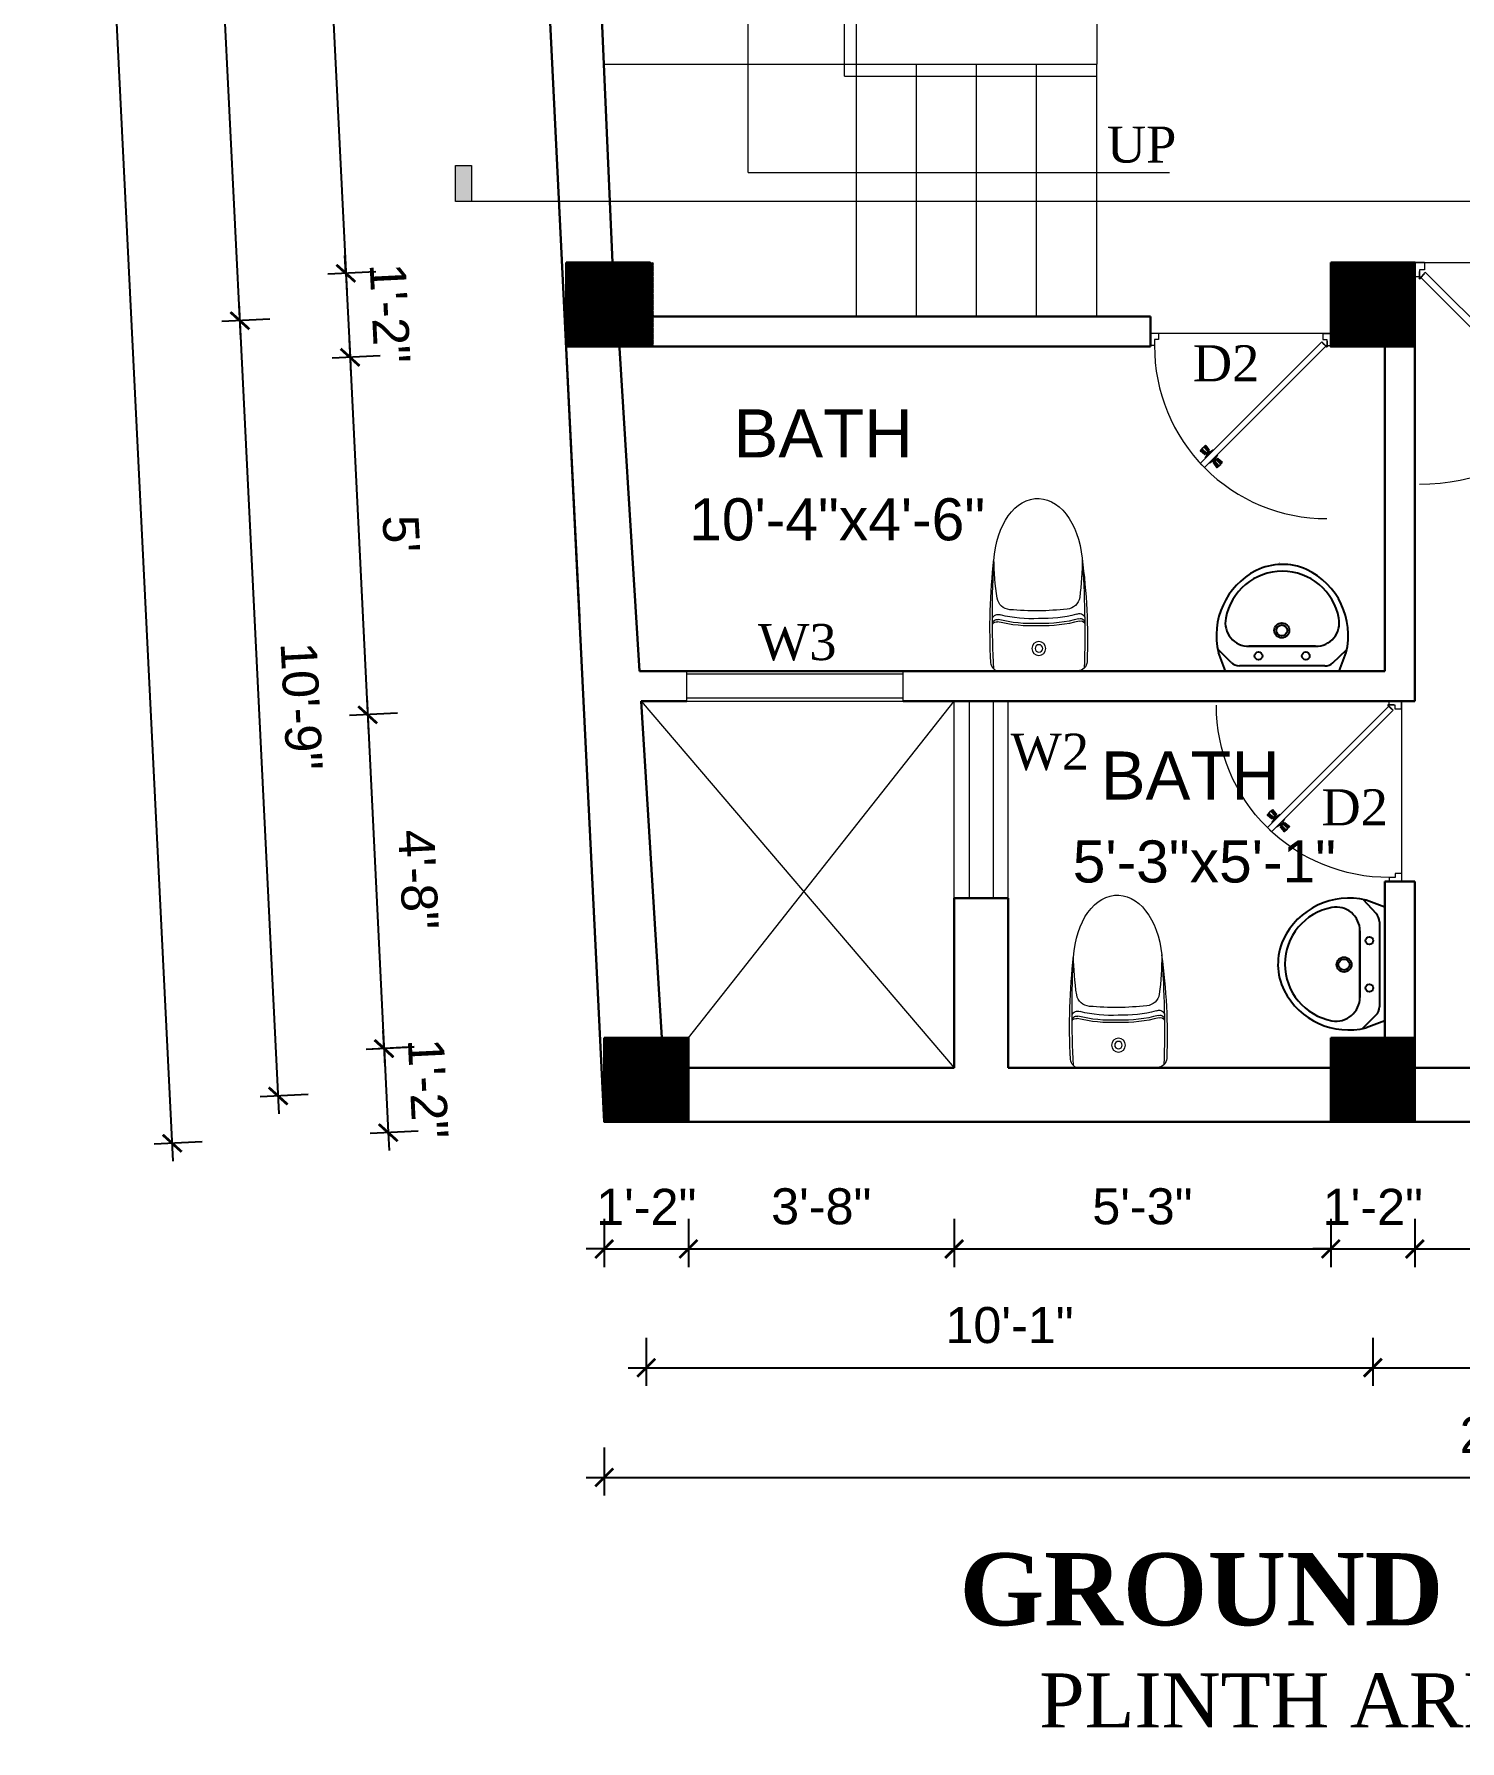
# Model space of a CAD drawing. Header units: inches. Extents: x -4737 to 13205, y 2479 to 13285.
# Drawn here: x -3061.7 to -2824.5, y 10623.5 to 10907.5 of the extents above; entities that cross this region are included whole.
import ezdxf
from ezdxf.enums import TextEntityAlignment as Align

# ---------------------------------------------------------------- set-up
doc = ezdxf.new("R2010")
doc.units = ezdxf.units.IN
doc.header["$MEASUREMENT"] = 0
doc.linetypes.add('HIDDEN2', pattern=[0.1875, 0.125, -0.0625])
for name, color, linetype, lineweight in [('A-FURN', 9, 'Continuous', 5), ('Door', 205, 'Continuous', 13), ('hatch-.09', 8, 'Continuous', 9), ('Label', 7, 'Continuous', 13), ('ns_DIMS', 1, 'Continuous', 0), ('ns_DIMS @ 1', 1, 'Continuous', 0), ('ns_TEXT', 7, 'Continuous', 13), ('PUERTAS', 7, 'Continuous', 9), ('stair', 201, 'Continuous', 13), ('Text', 7, 'Continuous', 13), ('WALL', 12, 'Continuous', 30), ('wall2', 1, 'Continuous', 15), ('windoow', 4, 'Continuous', 5)]:
    doc.layers.add(name, color=color, linetype=linetype, lineweight=lineweight)
doc.layers.add('furniture', color=253, linetype='Continuous')
doc.styles.add('arial 1000', font='arial.ttf')
doc.styles.add('dim', font='arial.ttf', dxfattribs={"height": 7})
doc.styles.get("Standard").update_dxf_attribs({"font": 'arial.ttf'})
doc.styles.add('Tahoma', font='tahoma.ttf')
doc.dimstyles.new("1-8'", dxfattribs={"dimtxt": 6, "dimasz": 3, "dimexe": 3, "dimexo": 6, "dimgap": 4, "dimtad": 1, "dimdec": 0, "dimzin": 0, "dimdsep": 46, "dimlunit": 4, "dimtxsty": 'arial 1000', "dimblk": 'ARCHTICK', "dimcen": 8, "dimdle": 3, "dimclrt": 7, "dimazin": 0, "dimtfac": 1, "dimtdec": 0, "dimtix": 1, "dimtmove": 2, "dimatfit": 3, "dimfxl": 5, "dimfxlon": 1, "dimarcsym": 0})

# ---------------------------------------------------------------- blocks, each defined once
blk = doc.blocks.new('2ft6in')
at = {"layer": 'PUERTAS', "color": 2}
for p, q in [((0.84, 2.1), (21.02, 22.28)), ((21.71, 21.6), (1.47, 1.37)), ((18.33, 21.76), (18.31, 21.77)), ((21.71, 21.6), (21.02, 22.28)), ((21.18, 18.9), (21.2, 18.89)), ((0, 2), (0, 0)), ((0.6, 2), (0, 2)), ((1.33, 0), (0, 0)), ((0.6, 1.26), (0.6, 2.04)), ((0.67, 1.26), (0.6, 1.26)), ((0.67, 1.26), (0.67, 2.01)), ((0.67, 1), (0.67, 1.26)), ((1.33, 1), (0.67, 1)), ((1.31, 1.53), (0.79, 2.06)), ((1.36, 1.58), (0.81, 2.12)), ((1.36, 1.58), (1.31, 1.53)), ((1.47, 1.37), (1.31, 1.53)), ((1.33, 0), (1.33, 1)), ((28.67, 0), (28.67, 1)), ((28.67, 1), (29.33, 1)), ((28.67, 0), (30, 0)), ((29.33, 1), (29.33, 2)), ((29.33, 2), (30, 2)), ((30, 0), (30, 2))]:
    blk.add_line(p, q, dxfattribs=at)
at = {"layer": 'PUERTAS', "color": 8}
for p, q in [((18.81, 20.78), (18.04, 21.4)), ((18.86, 20.83), (18.08, 21.46)), ((18.95, 20.92), (18.2, 21.58)), ((18.44, 21.9), (18.31, 21.77)), ((19.07, 21.03), (18.34, 21.72)), ((18.44, 21.9), (18.56, 22.02)), ((18.58, 22.01), (18.56, 22.02)), ((19.3, 21.26), (18.61, 22)), ((19.42, 21.38), (18.75, 22.14)), ((19.51, 21.48), (18.88, 22.26)), ((18.91, 20.27), (19.19, 20.69)), ((19.55, 21.53), (18.93, 22.3)), ((19.13, 20.8), (19.03, 20.9)), ((19.15, 20.82), (19.05, 20.92)), ((19.09, 20.44), (19.25, 20.76)), ((19.19, 20.87), (19.1, 20.96)), ((19.25, 20.93), (19.16, 21.02)), ((19.28, 20.63), (19.32, 20.83)), ((19.4, 21.08), (19.31, 21.17)), ((19.47, 21.15), (19.38, 21.24)), ((19.43, 20.78), (19.4, 20.9)), ((19.51, 21.19), (19.42, 21.28)), ((19.55, 20.91), (19.43, 20.94)), ((19.53, 21.21), (19.44, 21.3)), ((19.7, 21.06), (19.51, 21.01)), ((19.89, 21.24), (19.58, 21.08)), ((20.07, 21.42), (19.64, 21.15)), ((20.06, 19.85), (20.25, 19.9)), ((20.21, 20), (20.33, 19.97)), ((20.33, 20.13), (20.36, 20.01)), ((20.48, 20.28), (20.44, 20.08)), ((20.5, 19.98), (20.6, 19.89)), ((20.67, 20.47), (20.51, 20.15)), ((20.85, 20.64), (20.57, 20.22)), ((20.57, 20.04), (20.66, 19.95)), ((20.61, 20.09), (20.7, 19.99)), ((20.63, 20.11), (20.72, 20.01)), ((20.81, 19.99), (21.56, 19.33)), ((20.9, 20.08), (21.68, 19.45)), ((20.95, 20.13), (21.72, 19.51)), ((19.69, 19.49), (20.12, 19.76)), ((19.87, 19.67), (20.18, 19.83)), ((20.21, 19.38), (20.83, 18.61)), ((20.23, 19.7), (20.32, 19.61)), ((20.25, 19.72), (20.34, 19.63)), ((20.25, 19.43), (20.88, 18.65)), ((20.29, 19.76), (20.38, 19.67)), ((20.34, 19.53), (21, 18.77)), ((20.36, 19.83), (20.45, 19.74)), ((20.46, 19.64), (21.14, 18.91)), ((20.69, 19.87), (21.42, 19.19)), ((21.32, 19.01), (21.2, 18.89)), ((21.32, 19.01), (21.44, 19.14)), ((21.43, 19.15), (21.44, 19.14)), ((0, 0), (30, 0))]:
    blk.add_line(p, q, dxfattribs=at)
at = {"layer": 'PUERTAS', "color": 1}
for p, q in [((18.06, 21.44), (18.48, 21.86)), ((18.74, 20.79), (18.06, 21.34)), ((18.08, 21.51), (18.45, 21.88)), ((18.11, 21.49), (18.08, 21.51)), ((18.82, 22.25), (18.45, 21.88)), ((18.9, 22.28), (18.48, 21.86)), ((18.84, 22.23), (18.82, 22.25)), ((18.83, 20.8), (19.18, 21.15)), ((18.84, 20.21), (19.1, 20.6)), ((18.85, 20.11), (18.84, 20.12)), ((18.92, 20.89), (18.93, 20.88)), ((19.54, 21.59), (18.99, 22.27)), ((19.02, 20.88), (19.24, 21.1)), ((19.12, 20.8), (19.03, 20.89)), ((19.1, 20.7), (19.11, 20.69)), ((19.1, 20.6), (19.1, 20.6)), ((19.11, 20.79), (19.33, 21.01)), ((19.54, 21.5), (19.18, 21.15)), ((19.45, 21.31), (19.24, 21.1)), ((19.55, 21.22), (19.33, 21.01)), ((19.45, 21.41), (19.45, 21.41)), ((19.54, 21.22), (19.45, 21.31)), ((19.64, 21.23), (19.64, 21.23)), ((19.74, 21.24), (19.73, 21.23)), ((20.12, 21.49), (19.74, 21.24)), ((20.21, 19.69), (20.43, 19.9)), ((20.22, 21.48), (20.22, 21.49)), ((20.65, 20.12), (20.43, 19.9)), ((20.74, 20.03), (20.52, 19.81)), ((20.93, 20.11), (20.57, 19.76)), ((20.64, 20.11), (20.73, 20.02)), ((20.66, 20.31), (20.65, 20.31)), ((20.65, 20.21), (20.65, 20.22)), ((20.91, 20.7), (20.66, 20.31)), ((20.84, 20.02), (20.83, 20.03)), ((20.91, 20.8), (20.91, 20.79)), ((21.02, 20.12), (21.7, 19.57)), ((19.53, 19.43), (19.54, 19.42)), ((19.64, 19.42), (20.02, 19.67)), ((20.02, 19.67), (20.03, 19.68)), ((20.12, 19.68), (20.12, 19.68)), ((20.22, 19.41), (20.57, 19.76)), ((20.22, 19.69), (20.31, 19.6)), ((20.22, 19.32), (20.76, 18.64)), ((20.31, 19.6), (20.52, 19.81)), ((20.31, 19.5), (20.31, 19.5)), ((20.86, 18.63), (21.28, 19.05)), ((20.91, 18.68), (20.94, 18.66)), ((20.94, 18.66), (21.31, 19.03)), ((21.7, 19.47), (21.28, 19.05)), ((21.67, 19.4), (21.31, 19.03)), ((21.65, 19.42), (21.67, 19.4))]:
    blk.add_line(p, q, dxfattribs=at)
at = {"layer": 'PUERTAS', "color": 2}
for radius in [0.129, 0.0627]:
    blk.add_circle((0.68, 2.14), radius, dxfattribs=at)
at = {"layer": 'PUERTAS', "color": 8}
blk.add_arc((0.68, 2.14), 28.65, 359.7285, 90.0333, dxfattribs=at)
at = {"layer": 'PUERTAS', "color": 1}
for centre, start, end in [((18.78, 20.84), 231.0764, 315), ((18.89, 20.16), 135, 225), ((18.94, 22.23), 38.9236, 135), ((18.97, 20.93), 225, 315), ((19.16, 20.74), 135, 219.7428), ((19.06, 20.65), 315, 39.7428), ((19.4, 21.36), 315, 45), ((19.49, 21.55), 315, 38.9236), ((19.6, 21.18), 50.2572, 135), ((19.68, 21.28), 230.2572, 315), ((20.17, 21.44), 45, 135), ((20.7, 20.26), 135, 219.7428), ((20.6, 20.17), 315, 39.7428), ((20.78, 19.98), 45, 135), ((20.87, 20.75), 315, 45), ((20.98, 20.07), 51.0764, 135), ((19.59, 19.47), 225, 315), ((20.07, 19.63), 50.2572, 135), ((20.16, 19.73), 230.2572, 315), ((20.27, 19.36), 135, 218.9236), ((20.35, 19.55), 135, 225), ((20.82, 18.68), 218.9236, 315), ((21.65, 19.52), 315, 51.0764)]:
    blk.add_arc(centre, 0.0667, start, end, dxfattribs=at)
blk = doc.blocks.new('*U33')
at = {"color": 3, "xscale": -1}
blk.add_blockref('2ft6in', (42, 0), dxfattribs=at)
blk = doc.blocks.new('3ft')
at = {"layer": 'PUERTAS', "color": 2}
for p, q in [((1.01, 2.52), (25.23, 26.74)), ((26.05, 25.92), (1.77, 1.64)), ((21.99, 26.11), (21.98, 26.13)), ((26.05, 25.92), (25.23, 26.74)), ((25.42, 22.68), (25.43, 22.67)), ((0, 2.4), (0, 0)), ((0.72, 2.4), (0, 2.4)), ((1.6, 0), (0, 0)), ((0.72, 1.52), (0.72, 2.44)), ((0.8, 1.52), (0.72, 1.52)), ((0.8, 1.52), (0.8, 2.41)), ((0.8, 1.2), (0.8, 1.52)), ((1.6, 1.2), (0.8, 1.2)), ((1.57, 1.84), (0.94, 2.47)), ((1.63, 1.89), (0.97, 2.55)), ((1.63, 1.89), (1.57, 1.84)), ((1.77, 1.64), (1.57, 1.84)), ((1.6, 0), (1.6, 1.2)), ((34.4, 0), (34.4, 1.2)), ((34.4, 1.2), (35.2, 1.2)), ((34.4, 0), (36, 0)), ((35.2, 1.2), (35.2, 2.4)), ((35.2, 2.4), (36, 2.4)), ((36, 0), (36, 2.4))]:
    blk.add_line(p, q, dxfattribs=at)
at = {"layer": 'PUERTAS', "color": 8}
for p, q in [((22.57, 24.94), (21.65, 25.68)), ((22.63, 24.99), (21.69, 25.75)), ((22.74, 25.1), (21.84, 25.9)), ((22.13, 26.28), (21.98, 26.13)), ((22.88, 25.24), (22.01, 26.06)), ((22.13, 26.28), (22.27, 26.42)), ((22.29, 26.41), (22.27, 26.42)), ((23.16, 25.52), (22.34, 26.39)), ((23.3, 25.66), (22.5, 26.56)), ((23.41, 25.77), (22.65, 26.71)), ((23.46, 25.83), (22.72, 26.75)), ((23.44, 25.45), (23.33, 25.56)), ((24.08, 25.71), (23.57, 25.38)), ((22.69, 24.32), (23.02, 24.83)), ((22.95, 24.96), (22.84, 25.07)), ((22.98, 24.99), (22.86, 25.1)), ((23.03, 25.04), (22.91, 25.15)), ((22.91, 24.53), (23.1, 24.91)), ((23.11, 25.12), (22.99, 25.23)), ((23.13, 24.76), (23.18, 24.99)), ((23.28, 25.3), (23.17, 25.41)), ((23.36, 25.37), (23.25, 25.49)), ((23.31, 24.94), (23.28, 25.08)), ((23.41, 25.43), (23.3, 25.54)), ((23.46, 25.09), (23.32, 25.13)), ((23.64, 25.27), (23.41, 25.22)), ((23.87, 25.49), (23.49, 25.3)), ((23.63, 23.38), (24.14, 23.72)), ((23.84, 23.6), (24.22, 23.79)), ((24.07, 23.82), (24.3, 23.88)), ((24.25, 24), (24.39, 23.97)), ((24.25, 23.26), (24.99, 22.34)), ((24.27, 23.64), (24.38, 23.53)), ((24.3, 23.67), (24.41, 23.56)), ((24.3, 23.32), (25.06, 22.38)), ((24.35, 23.72), (24.46, 23.61)), ((24.4, 24.15), (24.43, 24.01)), ((24.41, 23.43), (25.2, 22.53)), ((24.43, 23.8), (24.54, 23.69)), ((24.58, 24.33), (24.52, 24.1)), ((24.55, 23.57), (25.37, 22.7)), ((24.6, 23.97), (24.72, 23.86)), ((24.8, 24.56), (24.61, 24.18)), ((25.02, 24.77), (24.68, 24.26)), ((24.68, 24.05), (24.79, 23.94)), ((24.73, 24.1), (24.85, 23.99)), ((24.76, 24.13), (24.87, 24.02)), ((24.83, 23.85), (25.7, 23.03)), ((24.97, 23.99), (25.87, 23.2)), ((25.08, 24.1), (26.02, 23.34)), ((25.14, 24.15), (26.06, 23.41)), ((25.58, 22.82), (25.43, 22.67)), ((25.58, 22.82), (25.73, 22.97)), ((25.72, 22.98), (25.73, 22.97)), ((0, 0), (36, 0))]:
    blk.add_line(p, q, dxfattribs=at)
at = {"layer": 'PUERTAS', "color": 1}
for p, q in [((21.67, 25.73), (22.17, 26.23)), ((22.49, 24.95), (21.67, 25.61)), ((21.7, 25.82), (22.14, 26.26)), ((21.73, 25.79), (21.7, 25.82)), ((22.58, 26.7), (22.14, 26.26)), ((22.67, 26.73), (22.17, 26.23)), ((22.61, 26.67), (22.58, 26.7)), ((23.45, 25.91), (22.79, 26.73)), ((23.44, 25.81), (23.02, 25.38)), ((23.34, 25.58), (23.08, 25.32)), ((23.33, 25.7), (23.34, 25.69)), ((23.45, 25.46), (23.33, 25.57)), ((24.15, 25.79), (23.68, 25.48)), ((24.27, 25.78), (24.26, 25.79)), ((22.6, 24.96), (23.02, 25.38)), ((22.61, 24.25), (22.92, 24.72)), ((22.62, 24.13), (22.61, 24.14)), ((22.7, 25.07), (22.71, 25.06)), ((22.82, 25.06), (23.08, 25.32)), ((22.94, 24.95), (22.83, 25.07)), ((22.92, 24.72), (22.92, 24.72)), ((22.93, 24.94), (23.19, 25.21)), ((22.93, 24.84), (22.93, 24.83)), ((23.46, 25.47), (23.19, 25.21)), ((23.44, 23.31), (23.45, 23.3)), ((23.56, 23.3), (24.03, 23.61)), ((23.57, 25.47), (23.57, 25.47)), ((23.68, 25.48), (23.68, 25.48)), ((24.03, 23.61), (24.03, 23.62)), ((24.14, 23.62), (24.14, 23.62)), ((24.25, 23.62), (24.51, 23.89)), ((24.26, 23.29), (24.69, 23.71)), ((24.26, 23.63), (24.37, 23.52)), ((24.26, 23.18), (24.92, 22.37)), ((24.37, 23.52), (24.63, 23.77)), ((24.37, 23.4), (24.37, 23.4)), ((24.78, 24.15), (24.51, 23.89)), ((24.89, 24.03), (24.63, 23.77)), ((25.11, 24.14), (24.69, 23.71)), ((24.77, 24.14), (24.88, 24.03)), ((24.79, 24.38), (24.78, 24.37)), ((24.78, 24.26), (24.78, 24.26)), ((25.1, 24.84), (24.79, 24.38)), ((25, 24.03), (25, 24.03)), ((25.04, 22.36), (25.54, 22.86)), ((25.09, 24.96), (25.1, 24.95)), ((25.13, 22.39), (25.57, 22.83)), ((25.22, 24.14), (26.03, 23.48)), ((26.04, 23.37), (25.54, 22.86)), ((26.01, 23.27), (25.57, 22.83)), ((25.98, 23.3), (26.01, 23.27)), ((25.1, 22.42), (25.13, 22.39))]:
    blk.add_line(p, q, dxfattribs=at)
at = {"layer": 'PUERTAS', "color": 2}
for radius in [0.155, 0.0752]:
    blk.add_circle((0.82, 2.56), radius, dxfattribs=at)
at = {"layer": 'PUERTAS', "color": 8}
blk.add_arc((0.82, 2.56), 34.38, 359.7285, 90.0333, dxfattribs=at)
at = {"layer": 'PUERTAS', "color": 1}
for centre, start, end in [((22.73, 26.68), 38.9236, 135), ((23.28, 25.63), 315, 45), ((23.39, 25.86), 315, 38.9236), ((24.2, 25.73), 45, 135), ((22.54, 25.01), 231.0764, 315), ((22.67, 24.2), 135, 225), ((22.77, 25.12), 225, 315), ((22.99, 24.89), 135, 219.7428), ((22.87, 24.78), 315, 39.7428), ((23.51, 23.36), 225, 315), ((23.51, 25.41), 50.2572, 135), ((23.62, 25.53), 230.2572, 315), ((24.09, 23.56), 50.2572, 135), ((24.2, 23.68), 230.2572, 315), ((24.32, 23.23), 135, 218.9236), ((24.42, 23.46), 135, 225), ((24.84, 24.31), 135, 219.7428), ((24.72, 24.21), 315, 39.7428), ((24.94, 23.98), 45, 135), ((25.04, 24.89), 315, 45), ((25.17, 24.08), 51.0764, 135), ((25.98, 23.42), 315, 51.0764), ((24.98, 22.42), 218.9236, 315)]:
    blk.add_arc(centre, 0.08, start, end, dxfattribs=at)
blk = doc.blocks.new('*U36')
at = {"color": 3}
blk.add_blockref('3ft', (0, 0), dxfattribs=at)
blk = doc.blocks.new('A$C2BC6131C')
at = {"layer": 'A-FURN', "color": 8}
for p in [(0, 163.5), (0, -163.5)]:
    blk.add_line(p, (0, 0), dxfattribs=at)
for radius in [29.6, 16.1]:
    blk.add_circle((95.9, 0), radius, dxfattribs=at)
for centre, radius, start, end in [((40, 163.5), 40, 92.59988, 180), ((197, -4116.4), 4311.6, 86.30057, 92.47118), ((155.1, -2371.3), 2577.4, 82.86641, 92.59988), ((793.4, 23.7), 602, 165.61847, 182.25332), ((201.9, 176.4), 18.8, 342.35932, 95.93155), ((192.7, 178.4), 18.2, 343.38126, 66.47238), ((793.4, 23.7), 592, 165.61847, 182.25332), ((773.9, 23.7), 552, 165.61847, 182.45753), ((217.8, 172), 24.1, 332.20328, 71.94045), ((320.7, 115.7), 60, 100.47011, 174.60795), ((468.5, -913.5), 1099.7, 89.65189, 98.29697), ((1633.1, -8.2), 1378.2, 174.60795, 179.65911), ((1633.1, 8.2), 1378.2, 180.34089, 185.39205), ((793.4, -23.7), 602, 177.74668, 194.38153), ((793.4, -23.7), 592, 177.74668, 194.38153), ((773.9, -23.7), 552, 177.54247, 194.38153), ((320.7, -115.7), 60, 185.39205, 259.52989), ((40, -163.5), 40, 180, 267.40012), ((197, 4116.4), 4311.6, 267.52882, 273.69943), ((155.1, 2371.3), 2577.4, 267.40012, 277.13359), ((201.9, -176.4), 18.8, 264.06845, 17.64068), ((192.7, -178.4), 18.2, 293.52762, 16.61874), ((217.8, -172), 24.1, 288.05955, 27.79672), ((468.5, 913.5), 1099.7, 261.70303, 270.34811)]:
    blk.add_arc(centre, radius, start, end, dxfattribs=at)
blk.add_ellipse((440.7, 0), major_axis=(-289.3, 0), ratio=0.648116, start_param=1.570796, end_param=4.592942, dxfattribs=at)
blk = doc.blocks.new('A$C2C8E2855')
at = {"color": 3}
for p, q in [((49.5, -117.7), (20, -196.2)), ((530.2, -117.7), (49.5, -117.7)), ((52.4, -117.7), (529.2, -117.7)), ((110.9, -140.2), (470.9, -140.2)), ((530.2, -117.7), (559.7, -196.2)), ((76.7, -153.7), (18.7, -208.2)), ((506.5, -155.1), (563.4, -212.8)), ((149.1, -222.9), (431, -222.9)), ((431, -222.9), (149.1, -222.9))]:
    blk.add_line(p, q, dxfattribs=at)
for centre, radius in [((190.8, -182.7), 16.3), ((390.8, -182.7), 16.3), ((292.2, -290.1), 31.6), ((292.2, -290.1), 23)]:
    blk.add_circle(centre, radius, dxfattribs=at)
for centre, radius, start, end in [((110.9, -190.2), 50, 90, 133.18096), ((470.9, -190.2), 50, 44.56072, 90), ((318.3, -269.6), 307.1, 166.17513, 244.72963), ((261.4, -269.6), 307.1, 297.06391, 13.82487), ((149.1, -322.9), 100, 90, 190.56023), ((431, -322.9), 100, 349.43977, 90), ((290.1, -296.6), 243.4, 190.56023, 349.43977), ((289.7, -319.1), 250.2, 245.80711, 296.46282), ((318.3, -269.6), 307.1, 266.58899, 266.59358)]:
    blk.add_arc(centre, radius, start, end, dxfattribs=at)
at = {"color": 3, "width": 0.8, "flags": 9}
for tag in ['XSIZE', 'YSIZE']:
    blk.add_attdef(tag, (289.9, -117.7), '', height=0.5, dxfattribs=at)
blk = doc.blocks.new('*U32')
at = {"color": 3}
blk.add_blockref('2ft6in', (0, 0), dxfattribs=at)
blk = doc.blocks.new('_ArchTick')
at = {"color": 0, "const_width": 0.15}
blk.add_lwpolyline([(-0.5, -0.5), (0.5, 0.5)], dxfattribs=at)
blk = doc.blocks.new('*D861')
at = {"layer": 'Defpoints', "color": 0, "transparency": 16777216}
for p in [(-2966.86, 10726.48), (-2952.86, 10726.48), (-2952.86, 10705.34)]:
    blk.add_point(p, dxfattribs=at)
at = {"layer": 'ns_DIMS', "color": 0, "lineweight": -2, "transparency": 16777216}
for p, q in [((-2966.86, 10710.34), (-2966.86, 10702.34)), ((-2952.86, 10710.34), (-2952.86, 10702.34)), ((-2966.86, 10705.34), (-2969.86, 10705.34)), ((-2966.86, 10705.34), (-2952.86, 10705.34)), ((-2952.86, 10705.34), (-2949.86, 10705.34))]:
    blk.add_line(p, q, dxfattribs=at)
at = {"layer": 'ns_DIMS', "color": 0, "lineweight": -2, "transparency": 16777216, "xscale": 3, "yscale": 3, "zscale": 3}
blk.add_blockref('_ArchTick', (-2966.86, 10705.34), dxfattribs=at)
at = {"layer": 'ns_DIMS', "color": 0, "lineweight": -2, "transparency": 16777216, "xscale": 3, "yscale": 3, "zscale": 3, "rotation": 180}
blk.add_blockref('_ArchTick', (-2952.86, 10705.34), dxfattribs=at)
at = {"layer": 'ns_DIMS', "color": 7, "transparency": 16777216, "insert": (-2959.86, 10712.35), "char_height": 6, "attachment_point": 5, "style": 'arial 1000'}
blk.add_mtext('1\'-2"', dxfattribs=at)
blk = doc.blocks.new('*D862')
at = {"layer": 'Defpoints', "color": 0, "transparency": 16777216}
for p in [(-2952.86, 10726.48), (-2908.62, 10726.48), (-2908.62, 10705.34)]:
    blk.add_point(p, dxfattribs=at)
at = {"layer": 'ns_DIMS', "color": 0, "lineweight": -2, "transparency": 16777216}
for p, q in [((-2952.86, 10710.34), (-2952.86, 10702.34)), ((-2908.62, 10710.34), (-2908.62, 10702.34)), ((-2955.86, 10705.34), (-2905.62, 10705.34))]:
    blk.add_line(p, q, dxfattribs=at)
at = {"layer": 'ns_DIMS', "color": 0, "lineweight": -2, "transparency": 16777216, "xscale": 3, "yscale": 3, "zscale": 3, "rotation": 180}
blk.add_blockref('_ArchTick', (-2952.86, 10705.34), dxfattribs=at)
at = {"layer": 'ns_DIMS', "color": 0, "lineweight": -2, "transparency": 16777216, "xscale": 3, "yscale": 3, "zscale": 3}
blk.add_blockref('_ArchTick', (-2908.62, 10705.34), dxfattribs=at)
at = {"layer": 'ns_DIMS', "color": 7, "transparency": 16777216, "insert": (-2930.74, 10712.4), "char_height": 6, "attachment_point": 5, "style": 'arial 1000'}
blk.add_mtext('3\'-8"', dxfattribs=at)
blk = doc.blocks.new('*D863')
at = {"layer": 'Defpoints', "color": 0, "transparency": 16777216}
for p in [(-2908.62, 10726.48), (-2845.95, 10726.48), (-2845.95, 10705.34)]:
    blk.add_point(p, dxfattribs=at)
at = {"layer": 'ns_DIMS', "color": 0, "lineweight": -2, "transparency": 16777216}
for p, q in [((-2908.62, 10710.34), (-2908.62, 10702.34)), ((-2845.95, 10710.34), (-2845.95, 10702.34)), ((-2911.62, 10705.34), (-2842.95, 10705.34))]:
    blk.add_line(p, q, dxfattribs=at)
at = {"layer": 'ns_DIMS', "color": 0, "lineweight": -2, "transparency": 16777216, "xscale": 3, "yscale": 3, "zscale": 3, "rotation": 180}
blk.add_blockref('_ArchTick', (-2908.62, 10705.34), dxfattribs=at)
at = {"layer": 'ns_DIMS', "color": 0, "lineweight": -2, "transparency": 16777216, "xscale": 3, "yscale": 3, "zscale": 3}
blk.add_blockref('_ArchTick', (-2845.95, 10705.34), dxfattribs=at)
at = {"layer": 'ns_DIMS', "color": 7, "transparency": 16777216, "insert": (-2877.29, 10712.4), "char_height": 6, "attachment_point": 5, "style": 'arial 1000'}
blk.add_mtext('5\'-3"', dxfattribs=at)
blk = doc.blocks.new('*D771')
at = {"layer": 'Defpoints', "color": 0, "transparency": 16777216}
for p in [(-2845.95, 10726.48), (-2831.95, 10726.48), (-2831.95, 10705.34)]:
    blk.add_point(p, dxfattribs=at)
at = {"layer": 'ns_DIMS', "color": 0, "lineweight": -2, "transparency": 16777216}
for p, q in [((-2845.95, 10710.34), (-2845.95, 10702.34)), ((-2831.95, 10710.34), (-2831.95, 10702.34)), ((-2845.95, 10705.34), (-2848.95, 10705.34)), ((-2845.95, 10705.34), (-2831.95, 10705.34)), ((-2831.95, 10705.34), (-2828.95, 10705.34))]:
    blk.add_line(p, q, dxfattribs=at)
at = {"layer": 'ns_DIMS', "color": 0, "lineweight": -2, "transparency": 16777216, "xscale": 3, "yscale": 3, "zscale": 3}
blk.add_blockref('_ArchTick', (-2845.95, 10705.34), dxfattribs=at)
at = {"layer": 'ns_DIMS', "color": 0, "lineweight": -2, "transparency": 16777216, "xscale": 3, "yscale": 3, "zscale": 3, "rotation": 180}
blk.add_blockref('_ArchTick', (-2831.95, 10705.34), dxfattribs=at)
at = {"layer": 'ns_DIMS', "color": 7, "transparency": 16777216, "insert": (-2838.95, 10712.35), "char_height": 6, "attachment_point": 5, "style": 'arial 1000'}
blk.add_mtext('1\'-2"', dxfattribs=at)
blk = doc.blocks.new('*D864')
at = {"layer": 'Defpoints', "color": 0, "transparency": 16777216}
for p in [(-2831.95, 10726.48), (-2670.1, 10726.48), (-2670.1, 10705.34)]:
    blk.add_point(p, dxfattribs=at)
at = {"layer": 'ns_DIMS', "color": 0, "lineweight": -2, "transparency": 16777216}
for p, q in [((-2831.95, 10710.34), (-2831.95, 10702.34)), ((-2670.1, 10710.34), (-2670.1, 10702.34)), ((-2834.95, 10705.34), (-2667.1, 10705.34))]:
    blk.add_line(p, q, dxfattribs=at)
at = {"layer": 'ns_DIMS', "color": 0, "lineweight": -2, "transparency": 16777216, "xscale": 3, "yscale": 3, "zscale": 3, "rotation": 180}
blk.add_blockref('_ArchTick', (-2831.95, 10705.34), dxfattribs=at)
at = {"layer": 'ns_DIMS', "color": 0, "lineweight": -2, "transparency": 16777216, "xscale": 3, "yscale": 3, "zscale": 3}
blk.add_blockref('_ArchTick', (-2670.1, 10705.34), dxfattribs=at)
at = {"layer": 'ns_DIMS', "color": 7, "transparency": 16777216, "insert": (-2751.03, 10712.4), "char_height": 6, "attachment_point": 5, "style": 'arial 1000'}
blk.add_mtext('13\'-6"', dxfattribs=at)
blk = doc.blocks.new('*D866')
at = {"layer": 'Defpoints', "color": 0, "transparency": 16777216}
for p in [(-2959.86, 10726.48), (-2838.95, 10726.48), (-2838.95, 10685.58)]:
    blk.add_point(p, dxfattribs=at)
at = {"layer": 'ns_DIMS', "color": 0, "lineweight": -2, "transparency": 16777216}
for p, q in [((-2959.86, 10690.58), (-2959.86, 10682.58)), ((-2838.95, 10690.58), (-2838.95, 10682.58)), ((-2962.86, 10685.58), (-2835.95, 10685.58))]:
    blk.add_line(p, q, dxfattribs=at)
at = {"layer": 'ns_DIMS', "color": 0, "lineweight": -2, "transparency": 16777216, "xscale": 3, "yscale": 3, "zscale": 3, "rotation": 180}
blk.add_blockref('_ArchTick', (-2959.86, 10685.58), dxfattribs=at)
at = {"layer": 'ns_DIMS', "color": 0, "lineweight": -2, "transparency": 16777216, "xscale": 3, "yscale": 3, "zscale": 3}
blk.add_blockref('_ArchTick', (-2838.95, 10685.58), dxfattribs=at)
at = {"layer": 'ns_DIMS', "color": 7, "transparency": 16777216, "insert": (-2899.41, 10692.64), "char_height": 6, "attachment_point": 5, "style": 'arial 1000'}
blk.add_mtext('10\'-1"', dxfattribs=at)
blk = doc.blocks.new('*D867')
at = {"layer": 'Defpoints', "color": 0, "transparency": 16777216}
for p in [(-2838.95, 10726.48), (-2661.41, 10726.48), (-2661.41, 10685.58)]:
    blk.add_point(p, dxfattribs=at)
at = {"layer": 'ns_DIMS', "color": 0, "lineweight": -2, "transparency": 16777216}
for p, q in [((-2838.95, 10690.58), (-2838.95, 10682.58)), ((-2661.41, 10690.58), (-2661.41, 10682.58)), ((-2841.95, 10685.58), (-2658.41, 10685.58))]:
    blk.add_line(p, q, dxfattribs=at)
at = {"layer": 'ns_DIMS', "color": 0, "lineweight": -2, "transparency": 16777216, "xscale": 3, "yscale": 3, "zscale": 3, "rotation": 180}
blk.add_blockref('_ArchTick', (-2838.95, 10685.58), dxfattribs=at)
at = {"layer": 'ns_DIMS', "color": 0, "lineweight": -2, "transparency": 16777216, "xscale": 3, "yscale": 3, "zscale": 3}
blk.add_blockref('_ArchTick', (-2661.41, 10685.58), dxfattribs=at)
at = {"layer": 'ns_DIMS', "color": 7, "transparency": 16777216, "insert": (-2750.18, 10692.64), "char_height": 6, "attachment_point": 5, "style": 'arial 1000'}
blk.add_mtext('14\'-10"', dxfattribs=at)
blk = doc.blocks.new('*D772')
at = {"layer": 'Defpoints', "color": 0, "transparency": 16777216}
for p in [(-2966.86, 10726.48), (-2656.1, 10726.48), (-2656.1, 10667.32)]:
    blk.add_point(p, dxfattribs=at)
at = {"layer": 'ns_DIMS', "color": 0, "lineweight": -2, "transparency": 16777216}
for p, q in [((-2966.86, 10672.32), (-2966.86, 10664.32)), ((-2656.1, 10672.32), (-2656.1, 10664.32)), ((-2969.86, 10667.32), (-2653.1, 10667.32))]:
    blk.add_line(p, q, dxfattribs=at)
at = {"layer": 'ns_DIMS', "color": 0, "lineweight": -2, "transparency": 16777216, "xscale": 3, "yscale": 3, "zscale": 3, "rotation": 180}
blk.add_blockref('_ArchTick', (-2966.86, 10667.32), dxfattribs=at)
at = {"layer": 'ns_DIMS', "color": 0, "lineweight": -2, "transparency": 16777216, "xscale": 3, "yscale": 3, "zscale": 3}
blk.add_blockref('_ArchTick', (-2656.1, 10667.32), dxfattribs=at)
at = {"layer": 'ns_DIMS', "color": 7, "transparency": 16777216, "insert": (-2811.48, 10674.38), "char_height": 6, "attachment_point": 5, "style": 'arial 1000'}
blk.add_mtext('25\'-11"', dxfattribs=at)
blk = doc.blocks.new('*U53')
blk.add_hatch(color=256).paths.add_polyline_path([(-7.7473, 0.125), (-7.6914, 0.125), (-7.6914, 0), (-7.7473, 0)])
at = {"linetype": 'HIDDEN2', "ltscale": 100}
blk.add_line((-0.3125, 0), (-7.7473, 0), dxfattribs=at)
blk.add_lwpolyline([(-7.7473, 0.125), (-7.6914, 0.125), (-7.6914, 0), (-7.7473, 0)], close=True)
at = {"style": 'Tahoma', "flags": 8}
blk.add_attdef('VIEWNUMBER', text='', height=0.125, dxfattribs=at).set_placement((0, 0), align=Align.BOTTOM_CENTER)
blk.add_attdef('SHEETNUMBER', text='', height=0.125, dxfattribs=at).set_placement((0, -0.0625), align=Align.TOP_CENTER)
blk = doc.blocks.new('*D897')
at = {"layer": 'Defpoints', "color": 0, "transparency": 16777216}
for p in [(-2979.62, 10985.48), (-2973.22, 10869.48), (-3009.86, 10867.67)]:
    blk.add_point(p, dxfattribs=at)
at = {"layer": 'ns_DIMS', "color": 0, "lineweight": -2, "transparency": 16777216}
for p, q in [((-3015.73, 10986.7), (-3009.71, 10864.67)), ((-3010.58, 10983.95), (-3018.57, 10983.56)), ((-3004.87, 10867.92), (-3012.86, 10867.52))]:
    blk.add_line(p, q, dxfattribs=at)
at = {"layer": 'ns_DIMS', "color": 0, "lineweight": -2, "transparency": 16777216, "xscale": 3, "yscale": 3, "zscale": 3}
for p, rotation in [((-3015.58, 10983.7), 92.82029601864663), ((-3009.86, 10867.67), 272.8202960186466)]:
    blk.add_blockref('_ArchTick', p, dxfattribs=dict(at, rotation=rotation))
at = {"layer": 'ns_DIMS', "color": 7, "transparency": 16777216, "insert": (-3005.66, 10926.04), "char_height": 6, "attachment_point": 5, "rotation": 272.8203, "style": 'arial 1000'}
blk.add_mtext('9\'-8"', dxfattribs=at)
blk = doc.blocks.new('*D898')
at = {"layer": 'Defpoints', "color": 0, "transparency": 16777216}
for p in [(-2973.22, 10869.48), (-3009.17, 10853.7), (-2973.22, 10855.48)]:
    blk.add_point(p, dxfattribs=at)
at = {"layer": 'ns_DIMS', "color": 0, "lineweight": -2, "transparency": 16777216}
for p, q in [((-3009.86, 10867.67), (-3010.01, 10870.67)), ((-3004.87, 10867.92), (-3012.86, 10867.52)), ((-3009.86, 10867.67), (-3009.17, 10853.7)), ((-3004.18, 10853.95), (-3012.17, 10853.56)), ((-3009.17, 10853.7), (-3009.03, 10850.71))]:
    blk.add_line(p, q, dxfattribs=at)
at = {"layer": 'ns_DIMS', "color": 0, "lineweight": -2, "transparency": 16777216, "xscale": 3, "yscale": 3, "zscale": 3}
for p, rotation in [((-3009.86, 10867.67), 272.8202960186466), ((-3009.17, 10853.7), 92.82029601864663)]:
    blk.add_blockref('_ArchTick', p, dxfattribs=dict(at, rotation=rotation))
at = {"layer": 'ns_DIMS', "color": 7, "transparency": 16777216, "insert": (-3002.51, 10861.03), "char_height": 6, "attachment_point": 5, "rotation": 272.8203, "style": 'arial 1000'}
blk.add_mtext('1\'-2"', dxfattribs=at)
blk = doc.blocks.new('*D899')
at = {"layer": 'Defpoints', "color": 0, "transparency": 16777216}
for p in [(-2973.22, 10855.48), (-3006.24, 10794.22), (-2960.71, 10796.47)]:
    blk.add_point(p, dxfattribs=at)
at = {"layer": 'ns_DIMS', "color": 0, "lineweight": -2, "transparency": 16777216}
for p, q in [((-3009.32, 10856.7), (-3006.1, 10791.23)), ((-3004.18, 10853.95), (-3012.17, 10853.56)), ((-3001.25, 10794.47), (-3009.24, 10794.08))]:
    blk.add_line(p, q, dxfattribs=at)
at = {"layer": 'ns_DIMS', "color": 0, "lineweight": -2, "transparency": 16777216, "xscale": 3, "yscale": 3, "zscale": 3}
for p, rotation in [((-3009.17, 10853.7), 92.82029601864663), ((-3006.24, 10794.22), 272.8202960186466)]:
    blk.add_blockref('_ArchTick', p, dxfattribs=dict(at, rotation=rotation))
at = {"layer": 'ns_DIMS', "color": 7, "transparency": 16777216, "insert": (-3000.67, 10824.31), "char_height": 6, "attachment_point": 5, "rotation": 272.8203, "style": 'arial 1000'}
blk.add_mtext("5'", dxfattribs=at)
blk = doc.blocks.new('*D900')
at = {"layer": 'Defpoints', "color": 0, "transparency": 16777216}
for p in [(-2966.86, 10740.48), (-2966.86, 10726.48), (-3002.82, 10724.7)]:
    blk.add_point(p, dxfattribs=at)
at = {"layer": 'ns_DIMS', "color": 0, "lineweight": -2, "transparency": 16777216}
for p, q in [((-3003.51, 10738.67), (-3003.65, 10741.67)), ((-2998.51, 10738.92), (-3006.5, 10738.52)), ((-3003.51, 10738.67), (-3002.82, 10724.7)), ((-2997.82, 10724.95), (-3005.81, 10724.56)), ((-3002.82, 10724.7), (-3002.67, 10721.71))]:
    blk.add_line(p, q, dxfattribs=at)
at = {"layer": 'ns_DIMS', "color": 0, "lineweight": -2, "transparency": 16777216, "xscale": 3, "yscale": 3, "zscale": 3}
for p, rotation in [((-3003.51, 10738.67), 272.8202960186466), ((-3002.82, 10724.7), 92.82029601864663)]:
    blk.add_blockref('_ArchTick', p, dxfattribs=dict(at, rotation=rotation))
at = {"layer": 'ns_DIMS', "color": 7, "transparency": 16777216, "insert": (-2996.16, 10732.03), "char_height": 6, "attachment_point": 5, "rotation": 272.8203, "style": 'arial 1000'}
blk.add_mtext('1\'-2"', dxfattribs=at)
blk = doc.blocks.new('*D891')
at = {"layer": 'Defpoints', "color": 0, "transparency": 16777216}
for p in [(-2960.71, 10796.47), (-2967.55, 10740.48), (-3003.51, 10738.7)]:
    blk.add_point(p, dxfattribs=at)
at = {"layer": 'ns_DIMS', "color": 0, "lineweight": -2, "transparency": 16777216}
for p, q in [((-3006.39, 10797.22), (-3003.36, 10735.71)), ((-3001.25, 10794.47), (-3009.24, 10794.08)), ((-2998.51, 10738.95), (-3006.5, 10738.56))]:
    blk.add_line(p, q, dxfattribs=at)
at = {"layer": 'ns_DIMS', "color": 0, "lineweight": -2, "transparency": 16777216, "xscale": 3, "yscale": 3, "zscale": 3}
for p, rotation in [((-3006.24, 10794.22), 92.82029601864663), ((-3003.51, 10738.7), 272.8202960186466)]:
    blk.add_blockref('_ArchTick', p, dxfattribs=dict(at, rotation=rotation))
at = {"layer": 'ns_DIMS', "color": 7, "transparency": 16777216, "insert": (-2997.82, 10766.81), "char_height": 6, "attachment_point": 5, "rotation": 272.8203, "style": 'arial 1000'}
blk.add_mtext('4\'-8"', dxfattribs=at)
blk = doc.blocks.new('*D892')
at = {"layer": 'Defpoints', "color": 0, "transparency": 16777216}
for p in [(-2973.22, 10862.48), (-3027.5, 10859.8), (-2966.86, 10733.48)]:
    blk.add_point(p, dxfattribs=at)
at = {"layer": 'ns_DIMS', "color": 0, "lineweight": -2, "transparency": 16777216}
for p, q in [((-3020.99, 10727.81), (-3027.64, 10862.8)), ((-3022.5, 10860.05), (-3030.49, 10859.65)), ((-3016.15, 10731.05), (-3024.14, 10730.65))]:
    blk.add_line(p, q, dxfattribs=at)
at = {"layer": 'ns_DIMS', "color": 0, "lineweight": -2, "transparency": 16777216, "xscale": 3, "yscale": 3, "zscale": 3}
for p, rotation in [((-3027.5, 10859.8), 92.82029601863742), ((-3021.14, 10730.8), 272.8202960186374)]:
    blk.add_blockref('_ArchTick', p, dxfattribs=dict(at, rotation=rotation))
at = {"layer": 'ns_DIMS', "color": 7, "transparency": 16777216, "insert": (-3017.26, 10795.65), "char_height": 6, "attachment_point": 5, "rotation": 272.8203, "style": 'arial 1000'}
blk.add_mtext('10\'-9"', dxfattribs=at)
blk = doc.blocks.new('*D893')
at = {"layer": 'Defpoints', "color": 0, "transparency": 16777216}
for p in [(-2986.84, 11131.98), (-3058.75, 11128.44), (-2966.86, 10726.48)]:
    blk.add_point(p, dxfattribs=at)
at = {"layer": 'ns_DIMS', "color": 0, "lineweight": -2, "transparency": 16777216}
for p, q in [((-3038.63, 10719.94), (-3058.9, 11131.44)), ((-3053.76, 11128.69), (-3061.75, 11128.29)), ((-3033.78, 10723.18), (-3041.77, 10722.79))]:
    blk.add_line(p, q, dxfattribs=at)
at = {"layer": 'ns_DIMS', "color": 0, "lineweight": -2, "transparency": 16777216, "xscale": 3, "yscale": 3, "zscale": 3}
for p, rotation in [((-3058.75, 11128.44), 92.82029601863792), ((-3038.77, 10722.93), 272.8202960186379)]:
    blk.add_blockref('_ArchTick', p, dxfattribs=dict(at, rotation=rotation))
at = {"layer": 'ns_DIMS', "color": 7, "transparency": 16777216, "insert": (-3041.71, 10926.04), "char_height": 6, "attachment_point": 5, "rotation": 272.8203, "style": 'arial 1000'}
blk.add_mtext('33\'-10"', dxfattribs=at)
blk = doc.blocks.new('*D894')
at = {"layer": 'Defpoints', "color": 0, "transparency": 16777216}
for p in [(-2979.62, 10992.48), (-3033.9, 10989.8), (-2973.22, 10862.48)]:
    blk.add_point(p, dxfattribs=at)
at = {"layer": 'ns_DIMS', "color": 0, "lineweight": -2, "transparency": 16777216}
for p, q in [((-3027.35, 10856.81), (-3034.05, 10992.8)), ((-3028.91, 10990.05), (-3036.9, 10989.65)), ((-3022.5, 10860.05), (-3030.49, 10859.65))]:
    blk.add_line(p, q, dxfattribs=at)
at = {"layer": 'ns_DIMS', "color": 0, "lineweight": -2, "transparency": 16777216, "xscale": 3, "yscale": 3, "zscale": 3}
for p, rotation in [((-3033.9, 10989.8), 92.82029601864667), ((-3027.5, 10859.8), 272.8202960186467)]:
    blk.add_blockref('_ArchTick', p, dxfattribs=dict(at, rotation=rotation))
at = {"layer": 'ns_DIMS', "color": 7, "transparency": 16777216, "insert": (-3023.64, 10925.15), "char_height": 6, "attachment_point": 5, "rotation": 272.8203, "style": 'arial 1000'}
blk.add_mtext('10\'-10"', dxfattribs=at)

msp = doc.modelspace()

# ---------------------------------------------------------------- hatches: boundary and pattern name
at = {"layer": 'hatch-.09'}
h = msp.add_hatch(dxfattribs=at)
h.set_pattern_fill('ANSI31', color=256)
h.set_pattern_definition([(45, (-18405.06405, 10579.33713), (-0.0883883476, 0.0883883476), [])])
h.paths.add_polyline_path([(-2958.68, 10869.48), (-2973.22, 10869.48), (-2973.22, 10855.48), (-2958.68, 10855.48)])
h = msp.add_hatch(dxfattribs=at)
h.set_pattern_fill('ANSI31', color=256)
h.set_pattern_definition([(45, (-18278.34374, 10579.33713), (-0.0883883476, 0.0883883476), [])])
h.paths.add_polyline_path([(-2831.95, 10869.48), (-2845.95, 10869.48), (-2845.95, 10855.48), (-2831.95, 10855.48)])
h = msp.add_hatch(dxfattribs=at)
h.set_pattern_fill('ANSI31', color=256)
h.set_pattern_definition([(45, (-18399.25098, 10450.33713), (-0.0883883476, 0.0883883476), [])])
h.paths.add_polyline_path([(-2952.86, 10740.48), (-2966.86, 10740.48), (-2966.86, 10726.48), (-2952.86, 10726.48)])
h = msp.add_hatch(dxfattribs=at)
h.set_pattern_fill('ANSI31', color=256)
h.set_pattern_definition([(45, (-18278.34374, 10450.33713), (-0.0883883476, 0.0883883476), [])])
h.paths.add_polyline_path([(-2831.95, 10740.48), (-2845.95, 10740.48), (-2845.95, 10726.48), (-2831.95, 10726.48)])

# ---------------------------------------------------------------- linework, layer by layer
at = {"layer": 'Door'}
msp.add_line((-2884.9, 10952.48), (-2884.9, 10902.48), dxfattribs=at)
at = {"layer": 'ns_DIMS'}
for q in [(-2942.9, 10970.48), (-2872.79, 10884.48)]:
    msp.add_line((-2942.9, 10884.48), q, dxfattribs=at)
at = {"layer": 'stair', "linetype": 'ByBlock', "ltscale": 5}
for p, q in [((-2924.9, 10860.48), (-2924.9, 10994.48)), ((-2926.9, 10900.48), (-2926.9, 10954.48)), ((-2966.94, 10902.48), (-2884.9, 10902.48)), ((-2914.9, 10860.48), (-2914.9, 10902.48)), ((-2904.9, 10860.48), (-2904.9, 10902.48)), ((-2894.9, 10860.48), (-2894.9, 10902.48)), ((-2884.9, 10860.48), (-2884.9, 10902.48)), ((-2926.9, 10900.48), (-2884.9, 10900.48))]:
    msp.add_line(p, q, dxfattribs=at)
at = {"layer": 'WALL'}
for p, q in [((-2966.86, 10726.48), (-2986.84, 11131.98)), ((-2965.47, 10869.48), (-2970.68, 10986.48)), ((-2973.76, 10866.48), (-2971, 10810.44)), ((-2965.02, 10866.95), (-2961.01, 10801.48)), ((-2959.76, 10860.48), (-2875.96, 10860.48)), ((-2875.97, 10855.48), (-2875.97, 10860.48)), ((-2875.97, 10855.48), (-2960.01, 10855.48)), ((-2836.95, 10801.48), (-2836.95, 10855.48)), ((-2831.95, 10796.48), (-2831.95, 10855.48)), ((-2961.01, 10801.48), (-2953.09, 10801.48)), ((-2875.97, 10801.48), (-2960.01, 10801.48)), ((-2917.09, 10801.48), (-2836.95, 10801.48)), ((-2960.71, 10796.47), (-2953.09, 10796.48)), ((-2960.71, 10796.47), (-2957.29, 10740.48)), ((-2917.09, 10796.48), (-2908.62, 10796.48)), ((-2908.62, 10796.48), (-2831.95, 10796.48)), ((-2836.95, 10766.48), (-2836.95, 10740.48)), ((-2831.95, 10766.48), (-2836.95, 10766.48)), ((-2831.95, 10766.48), (-2831.95, 10740.48)), ((-2908.62, 10763.69), (-2908.62, 10735.48)), ((-2908.62, 10763.69), (-2899.62, 10763.69)), ((-2899.62, 10763.69), (-2899.62, 10735.48)), ((-2952.86, 10735.48), (-2908.62, 10735.48)), ((-2899.62, 10735.48), (-2845.95, 10735.48)), ((-2899.59, 10735.48), (-2845.95, 10735.48)), ((-2834.2, 10735.48), (-2674.59, 10735.48)), ((-2834.2, 10735.48), (-2670.1, 10735.48)), ((-2597.64, 10726.48), (-2966.86, 10726.48)), ((-2908.62, 10726.48), (-2661.41, 10726.48))]:
    msp.add_line(p, q, dxfattribs=at)
for points in [[(-2973.22, 10869.48), (-2959.22, 10869.48), (-2959.22, 10855.48), (-2973.22, 10855.48)], [(-2845.95, 10869.48), (-2831.95, 10869.48), (-2831.95, 10855.48), (-2845.95, 10855.48)], [(-2966.86, 10740.48), (-2952.86, 10740.48), (-2952.86, 10726.48), (-2966.86, 10726.48)], [(-2845.95, 10740.48), (-2831.95, 10740.48), (-2831.95, 10726.48), (-2845.95, 10726.48)]]:
    msp.add_lwpolyline(points, close=True, dxfattribs=at)
at = {"layer": 'wall2'}
for p, q in [((-2953.09, 10796.48), (-2953.09, 10801.48)), ((-2953.09, 10801.48), (-2917.09, 10801.48)), ((-2917.09, 10796.48), (-2917.09, 10801.48)), ((-2917.09, 10796.98), (-2953.09, 10796.98)), ((-2960.71, 10796.47), (-2908.62, 10735.48)), ((-2953.09, 10796.48), (-2917.09, 10796.48)), ((-2952.86, 10740.48), (-2908.62, 10796.48)), ((-2908.62, 10763.69), (-2908.62, 10796.48)), ((-2899.62, 10763.69), (-2899.62, 10796.48)), ((-2908.62, 10726.48), (-2908.62, 10726.48))]:
    msp.add_line(p, q, dxfattribs=at)
at = {"layer": 'windoow'}
for p, q in [((-2917.09, 10800.98), (-2953.09, 10800.98)), ((-2917.09, 10796.98), (-2953.09, 10796.98)), ((-2906.12, 10796.48), (-2906.12, 10763.69)), ((-2902.12, 10796.48), (-2902.12, 10763.69))]:
    msp.add_line(p, q, dxfattribs=at)

# ---------------------------------------------------------------- block references
at = {"layer": 'furniture'}
for name, p, xscale, yscale, zscale, rotation in [('A$C2BC6131C', (-2894.49, 10801.48), -0.03937007859349251, 0.03937007859349251, 0.03937007859349251, 270.5436105356556), ('A$C2C8E2855', (-2842.59, 10796.84), 0.03937007870990783, 0.03937007870990783, 0.03937007870990783, 180), ('A$C2BC6131C', (-2881.24, 10735.48), -0.03937007859349251, 0.03937007859349251, 0.03937007859349251, 270.5436105356555), ('A$C2C8E2855', (-2832.32, 10764.16), 0.03937007870990783, 0.03937007870990783, 0.03937007870990783, 270)]:
    msp.add_blockref(name, p, dxfattribs=dict(at, xscale=xscale, yscale=yscale, zscale=zscale, rotation=rotation))
at = {"layer": 'ns_DIMS @ 1', "xscale": 48, "yscale": 48, "zscale": 48}
msp.add_blockref('*U53', (-2619.76, 10879.64), dxfattribs=at)
at = {"layer": 'WALL', "xscale": -1}
for name, p, rotation in [('*U36', (-2831.95, 10869.48), 180), ('*U33', (-2887.95, 10857.66), 180), ('*U32', (-2834.2, 10796.48), 90)]:
    msp.add_blockref(name, p, dxfattribs=dict(at, rotation=rotation))

# ---------------------------------------------------------------- texts
at = {"layer": 'Label', "color": 5, "linetype": 'ByBlock', "char_height": 8, "width": 88.4068, "attachment_point": 2, "style": 'dim'}
for insert in [(-2930.43, 10845.05), (-2869.32, 10788.12)]:
    msp.add_mtext('BATH', dxfattribs=dict(at, insert=insert))
at = {"layer": 'ns_TEXT', "attachment_point": 1}
for s, width, heights, insert, char_height in [('\\pi5.38698;{\\fTimes New Roman|b0|i0|c0|p18;UP}', 21.7401, [4.46], (-2888.61, 10892.1), 6), ('\\pi5.71575;{\\fTimes New Roman|b0|i0|c0|p18;D2}', 21.7401, [4.46], (-2874.62, 10855.71), 6), ('\\pi4.90032;{\\fTimes New Roman|b0|i0|c0|p18;W3}', 21.7401, [4.46], (-2946.19, 10809.33), 6), ('\\pi4.71647;{\\fTimes New Roman|b0|i0|c0|p18;W2}', 21.7401, [4.46], (-2903.97, 10791.09), 6), ('\\pi5.71575;{\\fTimes New Roman|b0|i0|c0|p18;D2}', 21.7401, [4.46], (-2853.22, 10781.83), 6), ('\\pi88.94386;{\\fTimes New Roman|b1|i0|c0|p18;\\H0.83333x;GROUND FLOOR PLAN\\fTimes New Roman|b0|i0|c0|p18;\\H1.2x;\\P\\pi102.21145;\\H0.625x;PLINTH AREA: 757.76 SQ.FT.}', 376.0257, [72.58], (-2996.69, 10654.73), 14.4)]:
    msp.add_mtext_dynamic_manual_height_columns(s, width=width, gutter_width=72, heights=heights, dxfattribs=dict(at, insert=insert, char_height=char_height))
at = {"layer": 'Text', "char_height": 7, "width": 440.957, "attachment_point": 2}
for s, insert in [('10\'-4"x4\'-6"', (-2928.09, 10830.25)), ('5\'-3"x5\'-1"', (-2866.98, 10773.32))]:
    msp.add_mtext(s, dxfattribs=dict(at, insert=insert))

# ---------------------------------------------------------------- dimensions: what is measured, and where the dimension line sits
at = {"layer": 'ns_DIMS'}
for p1, p2, distance, picture, middle in [((-2966.86, 10726.48), (-2986.84, 11131.98), 72, '*D893', (-3041.71, 10926.04)), ((-2966.86, 10733.48), (-2973.22, 10862.48), 54.34, '*D892', (-3017.26, 10795.65))]:
    dim = msp.add_aligned_dim(p1=p1, p2=p2, distance=distance, dimstyle="1-8'", dxfattribs=at)
    dim.commit()
    dim.dimension.update_dxf_attribs({"geometry": picture, "text_midpoint": middle})
for base, p1, p2, angle, picture, middle in [((-3033.9, 10989.8), (-2973.22, 10862.48), (-2979.62, 10992.48), 272.8203, '*D894', (-3023.64, 10925.15)), ((-3009.86, 10867.67), (-2979.62, 10985.48), (-2973.22, 10869.48), 92.8203, '*D897', (-3005.66, 10926.04)), ((-3009.17, 10853.7), (-2973.22, 10869.48), (-2973.22, 10855.48), 92.8203, '*D898', (-3002.51, 10861.03)), ((-3006.24, 10794.22), (-2973.22, 10855.48), (-2960.71, 10796.47), 92.8203, '*D899', (-3000.67, 10824.31)), ((-3003.51, 10738.7), (-2960.71, 10796.47), (-2967.55, 10740.48), 92.8203, '*D891', (-2997.82, 10766.81)), ((-3002.82, 10724.7), (-2966.86, 10740.48), (-2966.86, 10726.48), 92.8203, '*D900', (-2996.16, 10732.03))]:
    dim = msp.add_linear_dim(base=base, p1=p1, p2=p2, angle=angle, dimstyle="1-8'", dxfattribs=at)
    dim.commit()
    dim.dimension.update_dxf_attribs({"geometry": picture, "text_midpoint": middle})
for base, p1, p2, picture, middle in [((-2952.86, 10705.34), (-2966.86, 10726.48), (-2952.86, 10726.48), '*D861', (-2959.86, 10712.35)), ((-2656.1, 10667.32), (-2966.86, 10726.48), (-2656.1, 10726.48), '*D772', (-2811.48, 10674.38)), ((-2838.95, 10685.58), (-2959.86, 10726.48), (-2838.95, 10726.48), '*D866', (-2899.41, 10692.64)), ((-2908.62, 10705.34), (-2952.86, 10726.48), (-2908.62, 10726.48), '*D862', (-2930.74, 10712.4)), ((-2845.95, 10705.34), (-2908.62, 10726.48), (-2845.95, 10726.48), '*D863', (-2877.29, 10712.4)), ((-2831.95, 10705.34), (-2845.95, 10726.48), (-2831.95, 10726.48), '*D771', (-2838.95, 10712.35)), ((-2661.41, 10685.58), (-2838.95, 10726.48), (-2661.41, 10726.48), '*D867', (-2750.18, 10692.64)), ((-2670.1, 10705.34), (-2831.95, 10726.48), (-2670.1, 10726.48), '*D864', (-2751.03, 10712.4))]:
    dim = msp.add_linear_dim(base=base, p1=p1, p2=p2, dimstyle="1-8'", dxfattribs=at)
    dim.commit()
    dim.dimension.update_dxf_attribs({"geometry": picture, "text_midpoint": middle})

doc.saveas('drawing.dxf')
